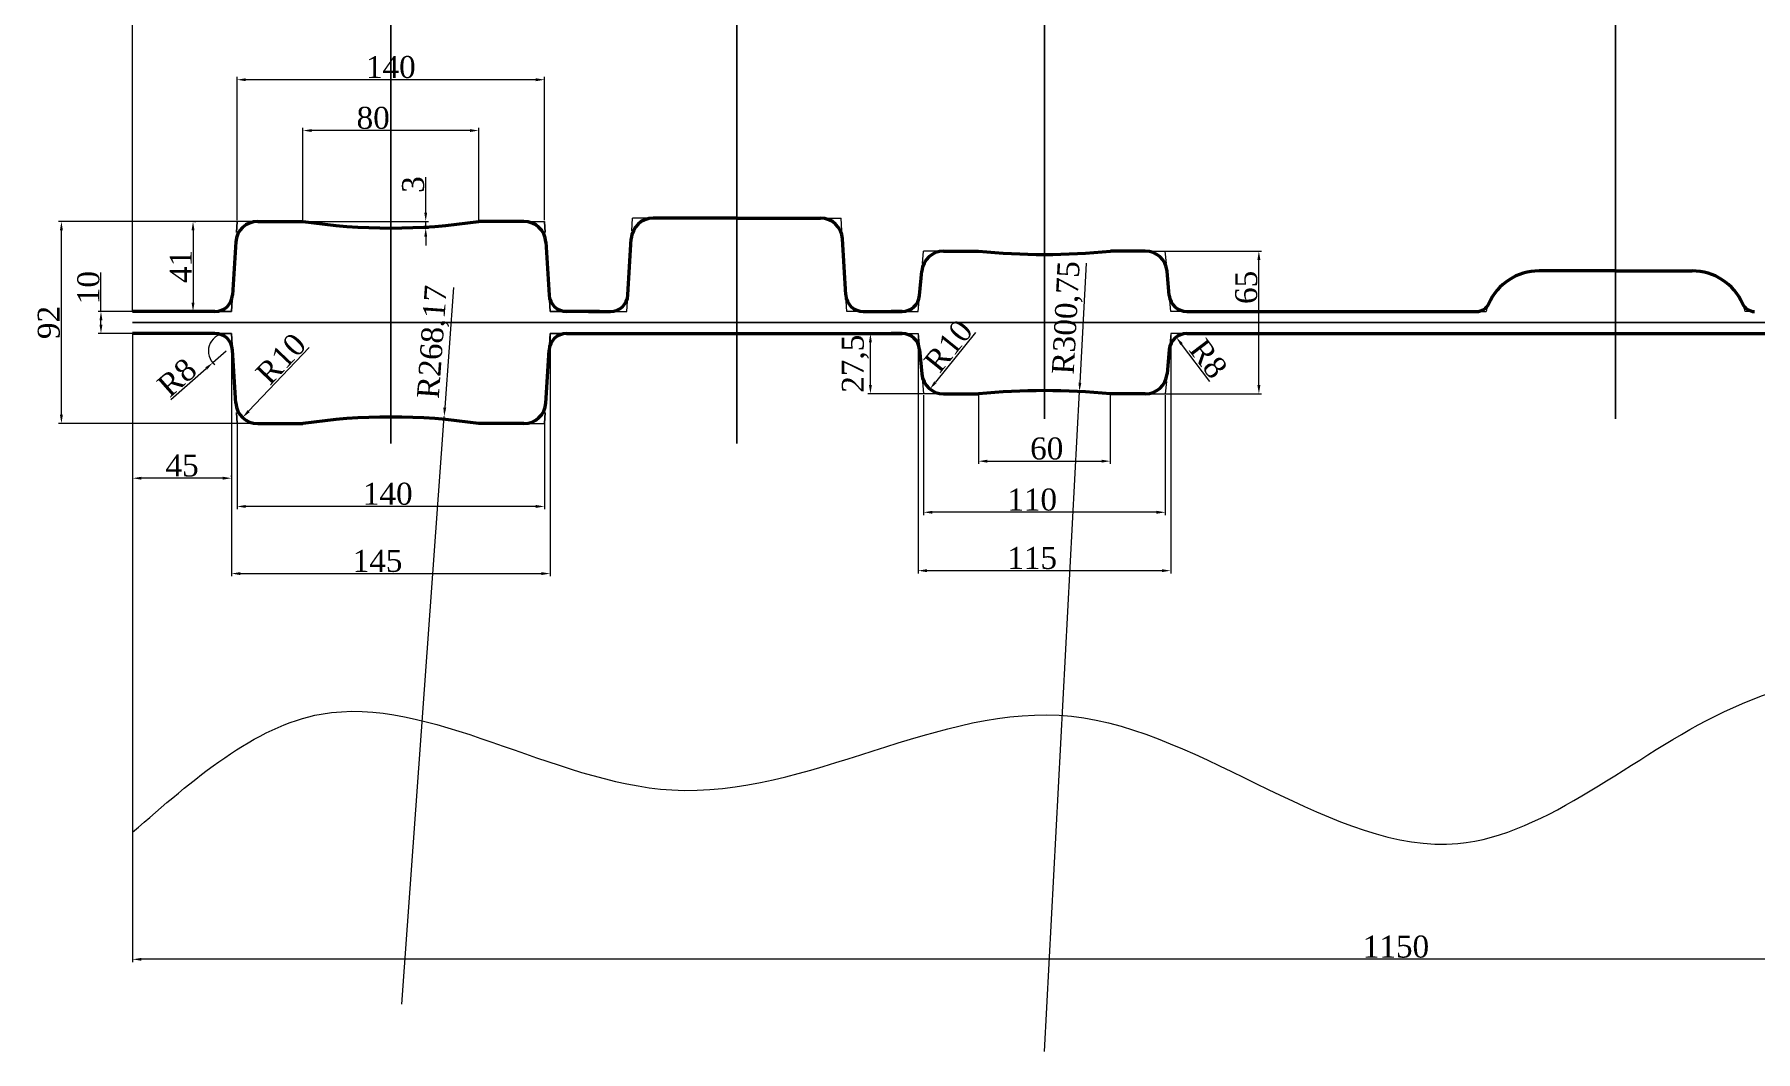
# Model space of a CAD drawing. Header units: millimetres. Extents: x -954 to 34898, y -2134 to 12006.
# Drawn here: x 28174 to 28957, y 8168 to 8630 of the extents above; entities that cross this region are included whole.
import ezdxf

# ---------------------------------------------------------------- set-up
doc = ezdxf.new("R2010")
doc.units = ezdxf.units.MM
doc.header["$LTSCALE"] = 3
for name, color, linetype, lineweight in [('контурная', 7, 'Continuous', 50), ('размерные', 7, 'Continuous', 25), ('тонкая', 7, 'Continuous', 20)]:
    doc.layers.add(name, color=color, linetype=linetype, lineweight=lineweight)
doc.layers.add('осевая', color=4, linetype='Continuous')
doc.styles.add('s2.5v4', font='times.ttf', dxfattribs={"height": 10})
doc.styles.add('s3v2.5', font='arial.ttf', dxfattribs={"width": 0.8, "height": 7.5})
doc.dimstyles.new('s3v2.5', dxfattribs={"dimtxt": 7.5, "dimasz": 4, "dimexe": 1.25, "dimexo": 0.625, "dimtad": 1, "dimtxsty": 's3v2.5', "dimcen": 1.5, "dimclrd": 6, "dimclre": 256, "dimclrt": 1, "dimadec": 0, "dimazin": 0, "dimtfac": 1, "dimtmove": 0, "dimatfit": 3, "dimfxl": 1, "dimlwd": -1, "dimlwe": -1, "dimarcsym": 0})

# ---------------------------------------------------------------- blocks, each defined once
blk = doc.blocks.new('*D1255')
at = {"layer": 'Defpoints', "color": 0, "transparency": 16777216}
for p in [(28266.12, 8454.36), (28406.12, 8454.36), (28266.12, 8415.67)]:
    blk.add_point(p, dxfattribs=at)
at = {"layer": 'тонкая', "transparency": 16777216}
for p, q in [((28266.12, 8453.73), (28266.12, 8414.42)), ((28406.12, 8453.73), (28406.12, 8414.42))]:
    blk.add_line(p, q, dxfattribs=at)
at = {"layer": 'тонкая', "color": 6, "transparency": 16777216}
blk.add_line((28402.12, 8415.67), (28270.12, 8415.67), dxfattribs=at)
for points in [[(28270.12, 8416.33), (28270.12, 8415), (28266.12, 8415.67)], [(28402.12, 8416.33), (28402.12, 8415), (28406.12, 8415.67)]]:
    blk.add_solid(points, dxfattribs=at)
at = {"layer": 'тонкая', "color": 1, "transparency": 16777216, "insert": (28334.73, 8421.38), "char_height": 10, "attachment_point": 5, "style": 's2.5v4'}
blk.add_mtext('140', dxfattribs=at)
blk = doc.blocks.new('*D1256')
at = {"layer": 'Defpoints', "color": 0, "transparency": 16777216}
for p in [(28263.62, 8494.36), (28408.62, 8494.36), (28408.62, 8385.11)]:
    blk.add_point(p, dxfattribs=at)
at = {"layer": 'тонкая', "transparency": 16777216}
for p, q in [((28263.62, 8493.73), (28263.62, 8383.86)), ((28408.62, 8493.73), (28408.62, 8383.86))]:
    blk.add_line(p, q, dxfattribs=at)
at = {"layer": 'тонкая', "color": 6, "transparency": 16777216}
blk.add_line((28267.62, 8385.11), (28404.62, 8385.11), dxfattribs=at)
for points in [[(28267.62, 8385.78), (28267.62, 8384.44), (28263.62, 8385.11)], [(28404.62, 8385.78), (28404.62, 8384.44), (28408.62, 8385.11)]]:
    blk.add_solid(points, dxfattribs=at)
at = {"layer": 'тонкая', "color": 1, "transparency": 16777216, "insert": (28330.08, 8390.82), "char_height": 10, "attachment_point": 5, "style": 's2.5v4'}
blk.add_mtext('145', dxfattribs=at)
blk = doc.blocks.new('*D1257')
at = {"layer": 'Defpoints', "color": 0, "transparency": 16777216}
for p in [(28360.41, 8456.66), (28341.12, 8189.19)]:
    blk.add_point(p, dxfattribs=at)
at = {"layer": 'тонкая', "color": 6, "transparency": 16777216}
for p, q in [((28364.63, 8515.31), (28360.69, 8460.65)), ((28341.12, 8189.19), (28360.41, 8456.66))]:
    blk.add_line(p, q, dxfattribs=at)
blk.add_solid([(28360.03, 8460.7), (28361.36, 8460.6), (28360.41, 8456.66)], dxfattribs=at)
at = {"layer": 'тонкая', "color": 1, "transparency": 16777216, "insert": (28355.97, 8490.47), "char_height": 10, "attachment_point": 5, "rotation": 85.87609, "style": 's2.5v4'}
blk.add_mtext('R268,17', dxfattribs=at)
blk = doc.blocks.new('*D1258')
at = {"layer": 'Defpoints', "color": 0, "transparency": 16777216}
for p in [(28296.12, 8586.71), (28296.12, 8545.36), (28376.12, 8545.36)]:
    blk.add_point(p, dxfattribs=at)
at = {"layer": 'тонкая', "transparency": 16777216}
for p, q in [((28296.12, 8545.98), (28296.12, 8587.96)), ((28376.12, 8545.98), (28376.12, 8587.96))]:
    blk.add_line(p, q, dxfattribs=at)
at = {"layer": 'тонкая', "color": 6, "transparency": 16777216}
blk.add_line((28372.12, 8586.71), (28300.12, 8586.71), dxfattribs=at)
for points in [[(28300.12, 8587.38), (28300.12, 8586.04), (28296.12, 8586.71)], [(28372.12, 8587.38), (28372.12, 8586.04), (28376.12, 8586.71)]]:
    blk.add_solid(points, dxfattribs=at)
at = {"layer": 'тонкая', "color": 1, "transparency": 16777216, "insert": (28328.09, 8592.42), "char_height": 10, "attachment_point": 5, "style": 's2.5v4'}
blk.add_mtext('80', dxfattribs=at)
blk = doc.blocks.new('*D1259')
at = {"layer": 'Defpoints', "color": 0, "transparency": 16777216}
for p in [(28296.12, 8545.36), (28336.12, 8542.36), (28352.01, 8542.36)]:
    blk.add_point(p, dxfattribs=at)
at = {"layer": 'тонкая', "color": 6, "transparency": 16777216}
for p, q in [((28352.01, 8549.36), (28352.01, 8565.54)), ((28352.01, 8542.36), (28352.01, 8545.36)), ((28352.01, 8538.36), (28352.01, 8534.36))]:
    blk.add_line(p, q, dxfattribs=at)
at = {"layer": 'тонкая', "transparency": 16777216}
for p, q in [((28296.75, 8545.36), (28353.26, 8545.36)), ((28336.75, 8542.36), (28353.26, 8542.36))]:
    blk.add_line(p, q, dxfattribs=at)
at = {"layer": 'тонкая', "color": 6, "transparency": 16777216}
for points in [[(28351.35, 8549.36), (28352.68, 8549.36), (28352.01, 8545.36)], [(28351.35, 8538.36), (28352.68, 8538.36), (28352.01, 8542.36)]]:
    blk.add_solid(points, dxfattribs=at)
at = {"layer": 'тонкая', "color": 1, "transparency": 16777216, "insert": (28346.3, 8562.13), "char_height": 10, "attachment_point": 5, "rotation": 90, "style": 's2.5v4'}
blk.add_mtext('3', dxfattribs=at)
blk = doc.blocks.new('*D1260')
at = {"layer": 'Defpoints', "color": 0, "transparency": 16777216}
for p in [(28261.11, 8486.36), (28255.09, 8481.08)]:
    blk.add_point(p, dxfattribs=at)
at = {"layer": 'тонкая', "color": 6, "transparency": 16777216}
for p, q in [((28261.11, 8486.36), (28255.09, 8481.08)), ((28236.03, 8464.33), (28252.09, 8478.44))]:
    blk.add_line(p, q, dxfattribs=at)
at = {"layer": 'тонкая', "transparency": 16777216}
blk.add_arc((28261.11, 8486.36), 8, 94.47623, 230.24855, dxfattribs=at)
at = {"layer": 'тонкая', "color": 6, "transparency": 16777216}
blk.add_solid([(28251.65, 8478.94), (28252.53, 8477.94), (28255.09, 8481.08)], dxfattribs=at)
at = {"layer": 'тонкая', "color": 1, "transparency": 16777216, "insert": (28238.79, 8474.35), "char_height": 10, "attachment_point": 5, "rotation": 41.29609, "style": 's2.5v4'}
blk.add_mtext('R8', dxfattribs=at)
blk = doc.blocks.new('*D1261')
at = {"layer": 'Defpoints', "color": 0, "transparency": 16777216}
for p in [(28204.2, 8504.36), (28228.79, 8504.36), (28228.79, 8494.36)]:
    blk.add_point(p, dxfattribs=at)
at = {"layer": 'тонкая', "color": 6, "transparency": 16777216}
for p, q in [((28204.2, 8504.36), (28204.2, 8522.12)), ((28204.2, 8498.36), (28204.2, 8500.36))]:
    blk.add_line(p, q, dxfattribs=at)
at = {"layer": 'тонкая', "transparency": 16777216}
for p, q in [((28228.16, 8504.36), (28202.95, 8504.36)), ((28228.16, 8494.36), (28202.95, 8494.36))]:
    blk.add_line(p, q, dxfattribs=at)
at = {"layer": 'тонкая', "color": 6, "transparency": 16777216}
for points in [[(28203.53, 8500.36), (28204.87, 8500.36), (28204.2, 8504.36)], [(28203.53, 8498.36), (28204.87, 8498.36), (28204.2, 8494.36)]]:
    blk.add_solid(points, dxfattribs=at)
at = {"layer": 'тонкая', "color": 1, "transparency": 16777216, "insert": (28198.49, 8515.24), "char_height": 10, "attachment_point": 5, "rotation": 90, "style": 's2.5v4'}
blk.add_mtext('10', dxfattribs=at)
blk = doc.blocks.new('*D1266')
at = {"layer": 'Defpoints', "color": 0, "transparency": 16777216}
for p in [(28578.62, 8466.86), (28688.62, 8466.86), (28578.62, 8413.01)]:
    blk.add_point(p, dxfattribs=at)
at = {"layer": 'тонкая', "transparency": 16777216}
for p, q in [((28578.62, 8466.23), (28578.62, 8411.76)), ((28688.62, 8466.23), (28688.62, 8411.76))]:
    blk.add_line(p, q, dxfattribs=at)
at = {"layer": 'тонкая', "color": 6, "transparency": 16777216}
blk.add_line((28684.62, 8413.01), (28582.62, 8413.01), dxfattribs=at)
for points in [[(28582.62, 8413.67), (28582.62, 8412.34), (28578.62, 8413.01)], [(28684.62, 8413.67), (28684.62, 8412.34), (28688.62, 8413.01)]]:
    blk.add_solid(points, dxfattribs=at)
at = {"layer": 'тонкая', "color": 1, "transparency": 16777216, "insert": (28628.04, 8418.72), "char_height": 10, "attachment_point": 5, "style": 's2.5v4'}
blk.add_mtext('110', dxfattribs=at)
blk = doc.blocks.new('*D1267')
at = {"layer": 'Defpoints', "color": 0, "transparency": 16777216}
for p in [(28576.12, 8494.36), (28691.12, 8494.36), (28691.12, 8386.44)]:
    blk.add_point(p, dxfattribs=at)
at = {"layer": 'тонкая', "transparency": 16777216}
for p, q in [((28576.12, 8493.73), (28576.12, 8385.19)), ((28691.12, 8493.73), (28691.12, 8385.19))]:
    blk.add_line(p, q, dxfattribs=at)
at = {"layer": 'тонкая', "color": 6, "transparency": 16777216}
blk.add_line((28580.12, 8386.44), (28687.12, 8386.44), dxfattribs=at)
for points in [[(28580.12, 8387.11), (28580.12, 8385.77), (28576.12, 8386.44)], [(28687.12, 8387.11), (28687.12, 8385.77), (28691.12, 8386.44)]]:
    blk.add_solid(points, dxfattribs=at)
at = {"layer": 'тонкая', "color": 1, "transparency": 16777216, "insert": (28628.04, 8392.15), "char_height": 10, "attachment_point": 5, "style": 's2.5v4'}
blk.add_mtext('115', dxfattribs=at)
blk = doc.blocks.new('*D1268')
at = {"layer": 'Defpoints', "color": 0, "transparency": 16777216}
for p in [(28554.42, 8494.36), (28563.93, 8494.36), (28589.55, 8466.86)]:
    blk.add_point(p, dxfattribs=at)
at = {"layer": 'тонкая', "transparency": 16777216}
for p, q in [((28563.3, 8494.36), (28553.17, 8494.36)), ((28588.93, 8466.86), (28553.17, 8466.86))]:
    blk.add_line(p, q, dxfattribs=at)
at = {"layer": 'тонкая', "color": 6, "transparency": 16777216}
blk.add_line((28554.42, 8470.86), (28554.42, 8490.36), dxfattribs=at)
for points in [[(28553.75, 8490.36), (28555.09, 8490.36), (28554.42, 8494.36)], [(28553.75, 8470.86), (28555.09, 8470.86), (28554.42, 8466.86)]]:
    blk.add_solid(points, dxfattribs=at)
at = {"layer": 'тонкая', "color": 1, "transparency": 16777216, "insert": (28547.57, 8480.61), "char_height": 10, "attachment_point": 5, "rotation": 90, "style": 's2.5v4'}
blk.add_mtext('27,5', dxfattribs=at)
blk = doc.blocks.new('*D1269')
at = {"layer": 'Defpoints', "color": 0, "transparency": 16777216}
for p in [(28587.75, 8476.86), (28581.48, 8469.07)]:
    blk.add_point(p, dxfattribs=at)
at = {"layer": 'тонкая', "color": 6, "transparency": 16777216}
blk.add_line((28602.23, 8494.84), (28583.99, 8472.18), dxfattribs=at)
blk.add_solid([(28583.47, 8472.6), (28584.51, 8471.76), (28581.48, 8469.07)], dxfattribs=at)
at = {"layer": 'тонкая', "color": 1, "transparency": 16777216, "insert": (28589.92, 8488.65), "char_height": 10, "attachment_point": 5, "rotation": 51.15588, "style": 's2.5v4'}
blk.add_mtext('R10', dxfattribs=at)
blk = doc.blocks.new('*D1270')
at = {"layer": 'Defpoints', "color": 0, "transparency": 16777216}
for p in [(28693.59, 8492.73), (28698.43, 8486.36)]:
    blk.add_point(p, dxfattribs=at)
at = {"layer": 'тонкая', "color": 6, "transparency": 16777216}
blk.add_line((28708.94, 8472.52), (28696.01, 8489.54), dxfattribs=at)
blk.add_solid([(28696.54, 8489.94), (28695.48, 8489.14), (28693.59, 8492.73)], dxfattribs=at)
at = {"layer": 'тонкая', "color": 1, "transparency": 16777216, "insert": (28708.23, 8482.89), "char_height": 10, "attachment_point": 5, "rotation": 307.23032, "style": 's2.5v4'}
blk.add_mtext('R8', dxfattribs=at)
blk = doc.blocks.new('*D1271')
at = {"layer": 'Defpoints', "color": 0, "transparency": 16777216}
for p in [(28649.56, 8467.93), (28633.62, 8167.61)]:
    blk.add_point(p, dxfattribs=at)
at = {"layer": 'тонкая', "color": 6, "transparency": 16777216}
for p, q in [((28652.66, 8526.33), (28649.77, 8471.93)), ((28633.62, 8167.61), (28649.56, 8467.93))]:
    blk.add_line(p, q, dxfattribs=at)
blk.add_solid([(28649.11, 8471.96), (28650.44, 8471.89), (28649.56, 8467.93)], dxfattribs=at)
at = {"layer": 'тонкая', "color": 1, "transparency": 16777216, "insert": (28644.48, 8501.49), "char_height": 10, "attachment_point": 5, "rotation": 86.9617, "style": 's2.5v4'}
blk.add_mtext('R300,75', dxfattribs=at)
blk = doc.blocks.new('*D1272')
at = {"layer": 'Defpoints', "color": 0, "transparency": 16777216}
for p in [(28603.62, 8466.86), (28663.62, 8466.86), (28663.62, 8436.26)]:
    blk.add_point(p, dxfattribs=at)
at = {"layer": 'тонкая', "transparency": 16777216}
for p, q in [((28603.62, 8466.23), (28603.62, 8435.01)), ((28663.62, 8466.23), (28663.62, 8435.01))]:
    blk.add_line(p, q, dxfattribs=at)
at = {"layer": 'тонкая', "color": 6, "transparency": 16777216}
blk.add_line((28607.62, 8436.26), (28659.62, 8436.26), dxfattribs=at)
for points in [[(28607.62, 8436.92), (28607.62, 8435.59), (28603.62, 8436.26)], [(28659.62, 8436.92), (28659.62, 8435.59), (28663.62, 8436.26)]]:
    blk.add_solid(points, dxfattribs=at)
at = {"layer": 'тонкая', "color": 1, "transparency": 16777216, "insert": (28634.68, 8441.97), "char_height": 10, "attachment_point": 5, "style": 's2.5v4'}
blk.add_mtext('60', dxfattribs=at)
blk = doc.blocks.new('*D1285')
at = {"layer": 'Defpoints', "color": 0, "transparency": 16777216}
for p in [(28676.8, 8531.86), (28731.23, 8531.86), (28676.8, 8466.86)]:
    blk.add_point(p, dxfattribs=at)
at = {"layer": 'тонкая', "transparency": 16777216}
for p, q in [((28677.42, 8531.86), (28732.48, 8531.86)), ((28677.42, 8466.86), (28732.48, 8466.86))]:
    blk.add_line(p, q, dxfattribs=at)
at = {"layer": 'тонкая', "color": 6, "transparency": 16777216}
blk.add_line((28731.23, 8470.86), (28731.23, 8527.86), dxfattribs=at)
for points in [[(28730.56, 8527.86), (28731.9, 8527.86), (28731.23, 8531.86)], [(28730.56, 8470.86), (28731.9, 8470.86), (28731.23, 8466.86)]]:
    blk.add_solid(points, dxfattribs=at)
at = {"layer": 'тонкая', "color": 1, "transparency": 16777216, "insert": (28725.52, 8515.34), "char_height": 10, "attachment_point": 5, "rotation": 90, "style": 's2.5v4'}
blk.add_mtext('65', dxfattribs=at)
blk = doc.blocks.new('*D1290')
at = {"layer": 'Defpoints', "color": 0, "transparency": 16777216}
for p in [(28218.62, 8441.49), (28218.62, 8428.51), (28263.62, 8428.51)]:
    blk.add_point(p, dxfattribs=at)
at = {"layer": 'тонкая', "transparency": 16777216}
for p, q in [((28218.62, 8440.87), (28218.62, 8427.26)), ((28263.62, 8429.13), (28263.62, 8429.76))]:
    blk.add_line(p, q, dxfattribs=at)
at = {"layer": 'тонкая', "color": 6, "transparency": 16777216}
blk.add_line((28259.62, 8428.51), (28222.62, 8428.51), dxfattribs=at)
for points in [[(28222.62, 8429.17), (28222.62, 8427.84), (28218.62, 8428.51)], [(28259.62, 8429.17), (28259.62, 8427.84), (28263.62, 8428.51)]]:
    blk.add_solid(points, dxfattribs=at)
at = {"layer": 'тонкая', "color": 1, "transparency": 16777216, "insert": (28241.12, 8434.22), "char_height": 10, "attachment_point": 5, "style": 's2.5v4'}
blk.add_mtext('45', dxfattribs=at)
blk = doc.blocks.new('*D1381')
at = {"layer": 'Defpoints', "color": 0, "transparency": 16777216}
for p in [(28218.62, 8374), (29368.62, 8374), (28218.62, 8209.59)]:
    blk.add_point(p, dxfattribs=at)
at = {"layer": 'тонкая', "transparency": 16777216}
for p, q in [((28218.62, 8373.37), (28218.62, 8208.34)), ((29368.62, 8373.37), (29368.62, 8208.34))]:
    blk.add_line(p, q, dxfattribs=at)
at = {"layer": 'тонкая', "color": 6, "transparency": 16777216}
blk.add_line((29364.62, 8209.59), (28222.62, 8209.59), dxfattribs=at)
for points in [[(28222.62, 8210.25), (28222.62, 8208.92), (28218.62, 8209.59)], [(29364.62, 8210.25), (29364.62, 8208.92), (29368.62, 8209.59)]]:
    blk.add_solid(points, dxfattribs=at)
at = {"layer": 'тонкая', "color": 1, "transparency": 16777216, "insert": (28793.62, 8215.3), "char_height": 10, "attachment_point": 5, "style": 's2.5v4'}
blk.add_mtext('1150', dxfattribs=at)
blk = doc.blocks.new('*D1383')
at = {"layer": 'Defpoints', "color": 0, "transparency": 16777216}
for p in [(28266.12, 8609.84), (28266.12, 8545.36), (28406.12, 8545.36)]:
    blk.add_point(p, dxfattribs=at)
at = {"layer": 'тонкая', "transparency": 16777216}
for p, q in [((28266.12, 8545.98), (28266.12, 8611.09)), ((28406.12, 8545.98), (28406.12, 8611.09))]:
    blk.add_line(p, q, dxfattribs=at)
at = {"layer": 'тонкая', "color": 6, "transparency": 16777216}
blk.add_line((28402.12, 8609.84), (28270.12, 8609.84), dxfattribs=at)
for points in [[(28270.12, 8610.51), (28270.12, 8609.17), (28266.12, 8609.84)], [(28402.12, 8610.51), (28402.12, 8609.17), (28406.12, 8609.84)]]:
    blk.add_solid(points, dxfattribs=at)
at = {"layer": 'тонкая', "color": 1, "transparency": 16777216, "insert": (28336.12, 8615.55), "char_height": 10, "attachment_point": 5, "style": 's2.5v4'}
blk.add_mtext('140', dxfattribs=at)
blk = doc.blocks.new('*D1384')
at = {"layer": 'Defpoints', "color": 0, "transparency": 16777216}
for p in [(28275.53, 8463.36), (28268.65, 8456.1)]:
    blk.add_point(p, dxfattribs=at)
at = {"layer": 'тонкая', "color": 6, "transparency": 16777216}
blk.add_line((28298.9, 8487.99), (28271.4, 8459), dxfattribs=at)
blk.add_solid([(28270.92, 8459.46), (28271.88, 8458.54), (28268.65, 8456.1)], dxfattribs=at)
at = {"layer": 'тонкая', "color": 1, "transparency": 16777216, "insert": (28286.13, 8482.83), "char_height": 10, "attachment_point": 5, "rotation": 46.51061, "style": 's2.5v4'}
blk.add_mtext('R10', dxfattribs=at)
blk = doc.blocks.new('*D2358')
at = {"layer": 'Defpoints', "color": 0, "transparency": 16777216}
for p in [(28246.1, 8545.36), (28246.1, 8504.36), (28246.1, 8504.36)]:
    blk.add_point(p, dxfattribs=at)
at = {"layer": 'тонкая', "color": 6, "transparency": 16777216}
blk.add_line((28246.1, 8541.36), (28246.1, 8508.36), dxfattribs=at)
at = {"layer": 'тонкая', "transparency": 16777216}
for p, q in [((28246.73, 8545.36), (28247.35, 8545.36)), ((28246.73, 8504.36), (28247.35, 8504.36))]:
    blk.add_line(p, q, dxfattribs=at)
at = {"layer": 'тонкая', "color": 6, "transparency": 16777216}
for points in [[(28245.43, 8541.36), (28246.77, 8541.36), (28246.1, 8545.36)], [(28245.43, 8508.36), (28246.77, 8508.36), (28246.1, 8504.36)]]:
    blk.add_solid(points, dxfattribs=at)
at = {"layer": 'тонкая', "color": 1, "transparency": 16777216, "insert": (28240.48, 8524.86), "char_height": 10, "attachment_point": 5, "rotation": 90, "style": 's2.5v4'}
blk.add_mtext('41', dxfattribs=at)
blk = doc.blocks.new('*D2359')
at = {"layer": 'Defpoints', "color": 0, "transparency": 16777216}
for p in [(28186.19, 8545.36), (28275.53, 8545.36), (28275.53, 8453.36)]:
    blk.add_point(p, dxfattribs=at)
at = {"layer": 'тонкая', "transparency": 16777216}
for p, q in [((28274.9, 8545.36), (28184.94, 8545.36)), ((28274.9, 8453.36), (28184.94, 8453.36))]:
    blk.add_line(p, q, dxfattribs=at)
at = {"layer": 'тонкая', "color": 6, "transparency": 16777216}
blk.add_line((28186.19, 8457.36), (28186.19, 8541.36), dxfattribs=at)
for points in [[(28185.53, 8541.36), (28186.86, 8541.36), (28186.19, 8545.36)], [(28185.53, 8457.36), (28186.86, 8457.36), (28186.19, 8453.36)]]:
    blk.add_solid(points, dxfattribs=at)
at = {"layer": 'тонкая', "color": 1, "transparency": 16777216, "insert": (28180.47, 8499.36), "char_height": 10, "attachment_point": 5, "rotation": 90, "style": 's2.5v4'}
blk.add_mtext('92', dxfattribs=at)

msp = doc.modelspace()

# ---------------------------------------------------------------- linework, layer by layer
at = {"layer": 'контурная'}
for p, q in [((28275.53, 8545.356), (28296.121, 8545.356)), ((28396.726, 8545.356), (28376.121, 8545.356)), ((28493.621, 8546.856), (28455.55, 8546.856)), ((28493.621, 8546.856), (28531.692, 8546.856)), ((28265.556, 8536.088), (28264.079, 8511.869)), ((28406.686, 8536.088), (28408.163, 8511.869)), ((28444.064, 8511.886), (28445.567, 8537.443)), ((28543.178, 8511.886), (28541.674, 8537.443)), ((28587.753, 8531.856), (28603.621, 8531.856)), ((28679.489, 8531.856), (28663.621, 8531.856)), ((28576.782, 8511.632), (28577.794, 8522.761)), ((28690.459, 8511.632), (28689.448, 8522.761)), ((28893.621, 8522.856), (28858.756, 8522.856)), ((28893.621, 8522.856), (28928.485, 8522.856)), ((28256.094, 8504.356), (28218.621, 8504.356)), ((28431.077, 8504.356), (28414.957, 8504.356)), ((28426.136, 8504.356), (28436.077, 8504.356)), ((28551.164, 8504.356), (28568.815, 8504.356)), ((28568.815, 8504.356), (28563.925, 8504.356)), ((28698.426, 8504.356), (28831.388, 8504.356)), ((28256.094, 8494.356), (28218.621, 8494.356)), ((28416.148, 8494.356), (28568.815, 8494.356)), ((28568.815, 8494.356), (28563.925, 8494.356)), ((28698.426, 8494.356), (28972.724, 8494.356)), ((28265.556, 8462.624), (28264.079, 8486.843)), ((28406.686, 8462.624), (28408.163, 8486.843)), ((28576.782, 8487.08), (28577.794, 8475.951)), ((28690.459, 8487.08), (28689.448, 8475.951)), ((28587.753, 8466.856), (28603.621, 8466.856)), ((28679.489, 8466.856), (28663.621, 8466.856)), ((28275.53, 8453.356), (28296.121, 8453.356)), ((28396.726, 8453.356), (28376.121, 8453.356))]:
    msp.add_line(p, q, dxfattribs=at)
for centre, radius, start, end in [((28275.53, 8535.356), 10, 90, 176.510675), ((28336.121, 8810.523), 268.167, 261.421693, 278.578307), ((28396.712, 8535.356), 10, 3.489325, 90), ((28455.55, 8536.856), 10, 90, 176.633539), ((28531.692, 8536.856), 10, 3.366461, 90), ((28587.753, 8521.856), 10, 90, 174.805571), ((28633.621, 8831.106), 300.75, 264.27519, 275.72481), ((28679.489, 8521.856), 10, 5.194429, 90), ((28858.756, 8497.856), 25, 90, 156.220005), ((28928.485, 8497.856), 25, 23.779995, 90), ((28256.094, 8512.356), 8, 270, 356.510675), ((28416.148, 8512.356), 8, 183.489325, 270), ((28436.077, 8512.356), 8, 270, 356.633539), ((28551.164, 8512.356), 8, 183.366461, 270), ((28568.815, 8512.356), 8, 270, 354.805571), ((28698.426, 8512.356), 8, 185.194429, 270), ((28830.388, 8510.356), 6, 270, 336.220005), ((28956.854, 8510.356), 6, 203.779995, 270), ((28256.094, 8486.356), 8, 3.489325, 90), ((28416.148, 8486.356), 8, 90, 176.510675), ((28568.815, 8486.356), 8, 5.194429, 90), ((28698.426, 8486.356), 8, 90, 174.805571), ((28587.753, 8476.856), 10, 185.194429, 270), ((28679.489, 8476.856), 10, 270, 354.805571), ((28275.53, 8463.356), 10, 183.489325, 270), ((28396.712, 8463.356), 10, 270, 356.510675), ((28633.621, 8167.606), 300.75, 84.27519, 95.72481), ((28336.121, 8188.189), 268.167, 81.421693, 98.578307)]:
    msp.add_arc(centre, radius, start, end, dxfattribs=at)
at = {"layer": 'осевая'}
for p, q in [((28493.621, 8444.243), (28493.621, 9089.18)), ((28633.621, 8455.51), (28633.621, 9089.18)), ((28893.621, 8455.51), (28893.621, 9089.18)), ((28336.121, 8444.243), (28336.121, 8977.926)), ((28218.621, 8499.356), (29368.621, 8499.356))]:
    msp.add_line(p, q, dxfattribs=at)
at = {"layer": 'размерные'}
for p, q in [((28266.121, 8545.356), (28265.809, 8540.248)), ((28406.121, 8545.356), (28406.432, 8540.248)), ((28263.943, 8509.642), (28263.621, 8504.356)), ((28408.298, 8509.642), (28408.621, 8504.356)), ((28256.094, 8504.356), (28263.621, 8504.356)), ((28416.148, 8504.356), (28408.621, 8504.356)), ((28256.094, 8494.356), (28263.621, 8494.356)), ((28263.943, 8489.071), (28263.621, 8494.356)), ((28408.298, 8489.071), (28408.621, 8494.356)), ((28416.148, 8494.356), (28408.621, 8494.356)), ((28266.121, 8453.356), (28265.809, 8458.464)), ((28406.121, 8453.356), (28406.432, 8458.464))]:
    msp.add_line(p, q, dxfattribs=at)
at = {"layer": 'тонкая'}
for p, q in [((28218.621, 8504.356), (28218.621, 8979.356)), ((28275.515, 8545.356), (28266.121, 8545.356)), ((28396.726, 8545.356), (28406.121, 8545.356)), ((28396.726, 8545.356), (28406.121, 8545.356)), ((28445.779, 8541.042), (28446.121, 8546.856)), ((28455.55, 8546.856), (28446.121, 8546.856)), ((28531.692, 8546.856), (28541.121, 8546.856)), ((28541.463, 8541.042), (28541.121, 8546.856)), ((28578.11, 8526.234), (28578.621, 8531.856)), ((28587.753, 8531.856), (28578.621, 8531.856)), ((28679.489, 8531.856), (28688.621, 8531.856)), ((28689.132, 8526.234), (28688.621, 8531.856)), ((28443.621, 8504.356), (28443.896, 8509.031)), ((28543.621, 8504.356), (28543.346, 8509.031)), ((28576.121, 8504.356), (28576.58, 8509.408)), ((28691.121, 8504.356), (28690.661, 8509.408)), ((28436.077, 8504.356), (28443.621, 8504.356)), ((28551.164, 8504.356), (28543.621, 8504.356)), ((28568.815, 8504.356), (28576.121, 8504.356)), ((28698.426, 8504.356), (28691.121, 8504.356)), ((28830.388, 8504.356), (28834.616, 8504.356)), ((28956.854, 8504.356), (28952.626, 8504.356)), ((28218.621, 8494.356), (28218.621, 8267.406)), ((28568.815, 8494.356), (28576.121, 8494.356)), ((28576.121, 8494.356), (28576.58, 8489.304)), ((28691.121, 8494.356), (28690.661, 8489.304)), ((28698.426, 8494.356), (28691.121, 8494.356)), ((28578.11, 8472.479), (28578.621, 8466.856)), ((28689.132, 8472.479), (28688.621, 8466.856)), ((28587.753, 8466.856), (28578.621, 8466.856)), ((28679.489, 8466.856), (28688.621, 8466.856)), ((28275.515, 8453.356), (28266.121, 8453.356)), ((28396.726, 8453.356), (28406.121, 8453.356)), ((28396.726, 8453.356), (28406.121, 8453.356))]:
    msp.add_line(p, q, dxfattribs=at)
for centre, start, end in [((28858.756, 8497.856), 158.018665, 164.929938), ((28928.485, 8497.856), 15.070062, 21.981335)]:
    msp.add_arc(centre, 25, start, end, dxfattribs=at)
msp.add_spline([(28218.621, 8267.406), (28304.45, 8321.189), (28464.036, 8286.661), (28645.986, 8320.173), (28821.836, 8262.289), (28942.797, 8322.204), (29238.206, 8322.204), (29374.251, 8324.717)], degree=3, dxfattribs=at)

# ---------------------------------------------------------------- dimensions: what is measured, and where the dimension line sits
for base, p1, p2, picture, middle in [((28266.121, 8609.84), (28406.121, 8545.356), (28266.121, 8545.356), '*D1383', (28336.121, 8615.552)), ((28218.621, 8428.507), (28263.621, 8428.507), (28218.621, 8441.49), '*D1290', (28241.121, 8434.219)), ((28218.621, 8209.586), (29368.621, 8373.997), (28218.621, 8373.997), '*D1381', (28793.621, 8215.297))]:
    dim = msp.add_linear_dim(base=base, p1=p1, p2=p2, dimstyle='s3v2.5', override={"dimtxsty": 's2.5v4'}, dxfattribs=at)
    dim.commit()
    dim.dimension.update_dxf_attribs({"geometry": picture, "text_midpoint": middle})
for base, p1, p2, picture, middle in [((28296.121, 8586.711), (28376.121, 8545.356), (28296.121, 8545.356), '*D1258', (28328.085, 8586.711)), ((28408.621, 8385.11), (28263.621, 8494.356), (28408.621, 8494.356), '*D1256', (28330.079, 8385.11)), ((28691.121, 8386.439), (28576.121, 8494.356), (28691.121, 8494.356), '*D1267', (28628.037, 8386.439)), ((28578.621, 8413.008), (28688.621, 8466.856), (28578.621, 8466.856), '*D1266', (28628.037, 8413.008)), ((28663.621, 8436.257), (28603.621, 8466.856), (28663.621, 8466.856), '*D1272', (28634.683, 8436.257)), ((28266.121, 8415.665), (28406.121, 8454.356), (28266.121, 8454.356), '*D1255', (28334.732, 8415.665))]:
    dim = msp.add_linear_dim(base=base, p1=p1, p2=p2, dimstyle='s3v2.5', override={"dimtxsty": 's2.5v4'}, dxfattribs=at)
    dim.commit()
    dim.dimension.update_dxf_attribs({"geometry": picture, "text_midpoint": middle, "dimtype": 160})
for base, p1, p2, picture, middle in [((28352.012, 8542.356), (28296.121, 8545.356), (28336.121, 8542.356), '*D1259', (28352.012, 8562.135)), ((28731.229, 8531.856), (28676.798, 8466.856), (28676.798, 8531.856), '*D1285', (28731.229, 8515.342))]:
    dim = msp.add_linear_dim(base=base, p1=p1, p2=p2, angle=90, dimstyle='s3v2.5', override={"dimtxsty": 's2.5v4'}, dxfattribs=at)
    dim.commit()
    dim.dimension.update_dxf_attribs({"geometry": picture, "text_midpoint": middle, "dimtype": 160})
for base, p1, p2, picture, middle in [((28186.194, 8545.356), (28275.53, 8453.356), (28275.53, 8545.356), '*D2359', (28180.469, 8499.356)), ((28246.101, 8504.356), (28246.101, 8545.356), (28246.101, 8504.356), '*D2358', (28240.476, 8524.856)), ((28204.201, 8504.356), (28228.785, 8494.356), (28228.785, 8504.356), '*D1261', (28198.489, 8515.236)), ((28554.42, 8494.356), (28589.554, 8466.856), (28563.925, 8494.356), '*D1268', (28547.566, 8480.606))]:
    dim = msp.add_linear_dim(base=base, p1=p1, p2=p2, angle=90, dimstyle='s3v2.5', override={"dimtxsty": 's2.5v4'}, dxfattribs=at)
    dim.commit()
    dim.dimension.update_dxf_attribs({"geometry": picture, "text_midpoint": middle})
for center, mpoint, picture, middle in [((28633.621, 8167.606), (28649.562, 8467.933), '*D1271', (28644.479, 8501.489)), ((28341.121, 8189.189), (28360.406, 8456.662), '*D1257', (28355.971, 8490.466)), ((28261.105, 8486.356), (28255.095, 8481.077), '*D1260', (28238.787, 8474.354))]:
    dim = msp.add_radius_dim(center=center, mpoint=mpoint, dimstyle='s3v2.5', override={"dimtxsty": 's2.5v4'}, dxfattribs=at)
    dim.commit()
    dim.dimension.update_dxf_attribs({"geometry": picture, "text_midpoint": middle})
for center, mpoint, picture, middle in [((28587.753, 8476.856), (28581.481, 8469.068), '*D1269', (28594.365, 8485.067)), ((28275.53, 8463.356), (28268.647, 8456.101), '*D1384', (28290.27, 8478.895)), ((28698.426, 8486.356), (28693.586, 8492.726), '*D1270', (28703.684, 8479.438))]:
    dim = msp.add_radius_dim(center=center, mpoint=mpoint, dimstyle='s3v2.5', override={"dimtxsty": 's2.5v4'}, dxfattribs=at)
    dim.commit()
    dim.dimension.update_dxf_attribs({"geometry": picture, "text_midpoint": middle, "dimtype": 164})

doc.saveas('drawing.dxf')
